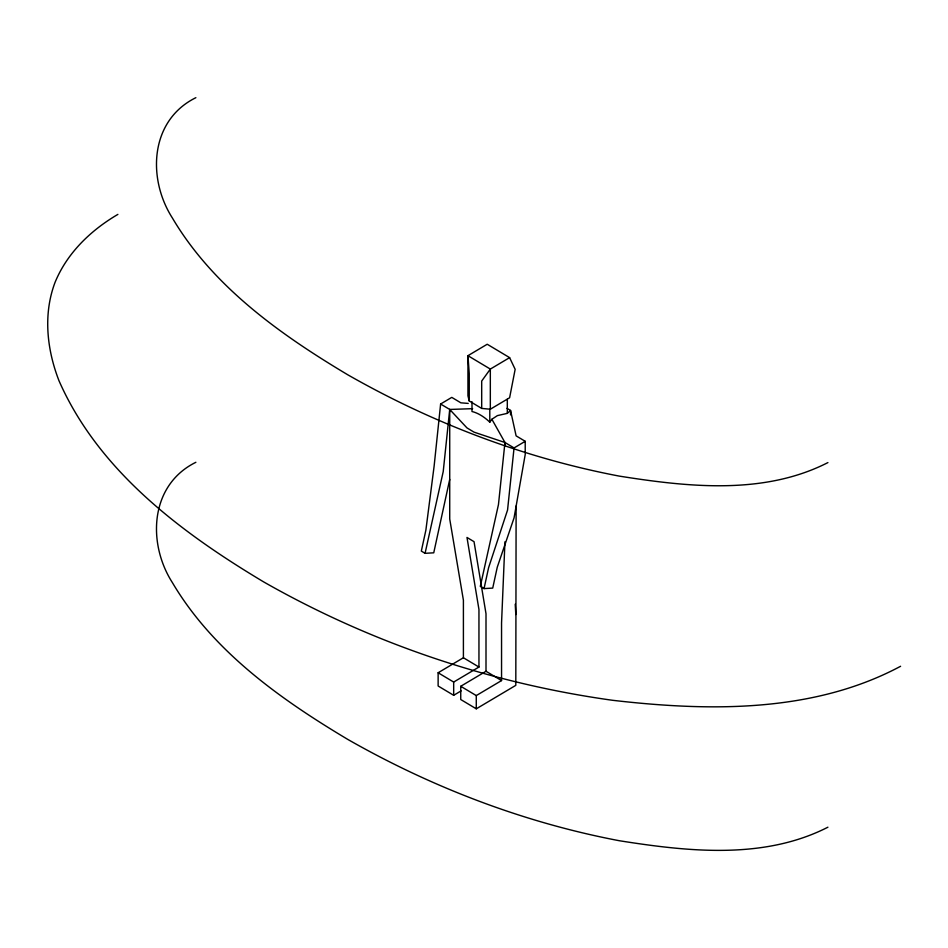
<?xml version="1.0" encoding="UTF-8"?>
<svg xmlns="http://www.w3.org/2000/svg" width="948" height="948" viewBox="0 0 948 948"><rect width="100%" height="100%" fill="white"/><g stroke="black" fill="none" stroke-linecap="round" stroke-linejoin="round"><path stroke-width="1.42" d="M461.084 690.902L453.677 695.299L453.677 682.062L478.953 667.048L478.953 609.493L466.985 537.457L474.036 541.675L486.004 613.712L486.004 671.267L460.74 686.281L460.74 699.517L476.275 708.82L515.807 685.345L516.115 506.007M468.217 403.41L460.87 402.829L451.769 397.378L440.619 404.014L434.125 466.108L425.877 530.169L421.327 551.084L425.071 553.324L433.746 552.814L449.719 479.404M440.619 404.014L449.719 409.453L443.226 471.559L425.071 553.324M510.545 414.892L510.545 410.448L507.31 413.364L497.392 415.615L491.882 419.265L504.952 442.491L498.458 504.597L480.304 586.362L484.049 588.601L492.723 588.092L497.273 567.177L514.053 517.892L525.216 454.554L525.216 441.306L516.115 435.867L510.545 410.448L507.026 408.339M525.216 441.306L514.053 447.942L507.559 510.036L488.599 567.674L484.049 588.601M471.997 401.751L471.997 411.527A43.798 24.838 60.9 0 1 489.796 422.18L491.882 419.265M195.869 97.68C149.82 120.372 147.13 178.651 172.441 218.087C213.158 286.877 280.442 334.597 347.857 374.839C432.122 422.879 523.995 457.991 619.364 476.121C687.975 486.964 763.744 495.342 827.912 462.588M195.869 462.292C149.82 484.985 147.13 543.263 172.441 582.7C213.158 651.489 280.442 699.221 347.857 739.452C432.122 787.492 523.995 822.603 619.364 840.734C687.975 851.577 763.744 859.955 827.912 827.201M117.884 214.39C90.818 230.234 67.083 252.986 55.043 282.397C42.992 314.25 46.879 349.539 58.989 380.741C98.675 471.038 181.506 532.788 263.852 582.013C371.142 643.088 490.211 683.235 612.455 700.276C708.666 711.403 812.851 713.169 900.6 666.278M509.609 357.633L490.329 369.08L481.691 381.049L481.691 408.422L490.329 409.216L509.609 397.769L515.155 369.317L509.609 357.633L487.213 344.243L467.945 355.69L467.945 395.826L469.248 400.98L481.691 408.422M453.677 695.299L438.13 686.008L438.13 672.76L463.406 657.746L463.406 600.191L449.719 518.994L449.719 409.453L472.649 408.671M476.275 708.82L476.275 695.583L501.551 680.569L501.551 623.014L504.952 541.77M514.053 447.942L504.952 442.491L474.036 432.146L466.985 427.915L449.719 409.453M463.406 657.746L478.953 667.048M486.004 671.267L501.551 680.569M438.13 672.76L453.677 682.062M460.74 686.281L476.275 695.583M515.226 604.196L515.807 614.541M507.31 399.226L507.31 413.364M504.952 442.491L504.952 445.406M490.329 409.216L490.329 369.08L467.945 355.69L469.248 373.607L469.248 400.98M489.796 409.595L489.796 422.18"/></g></svg>
